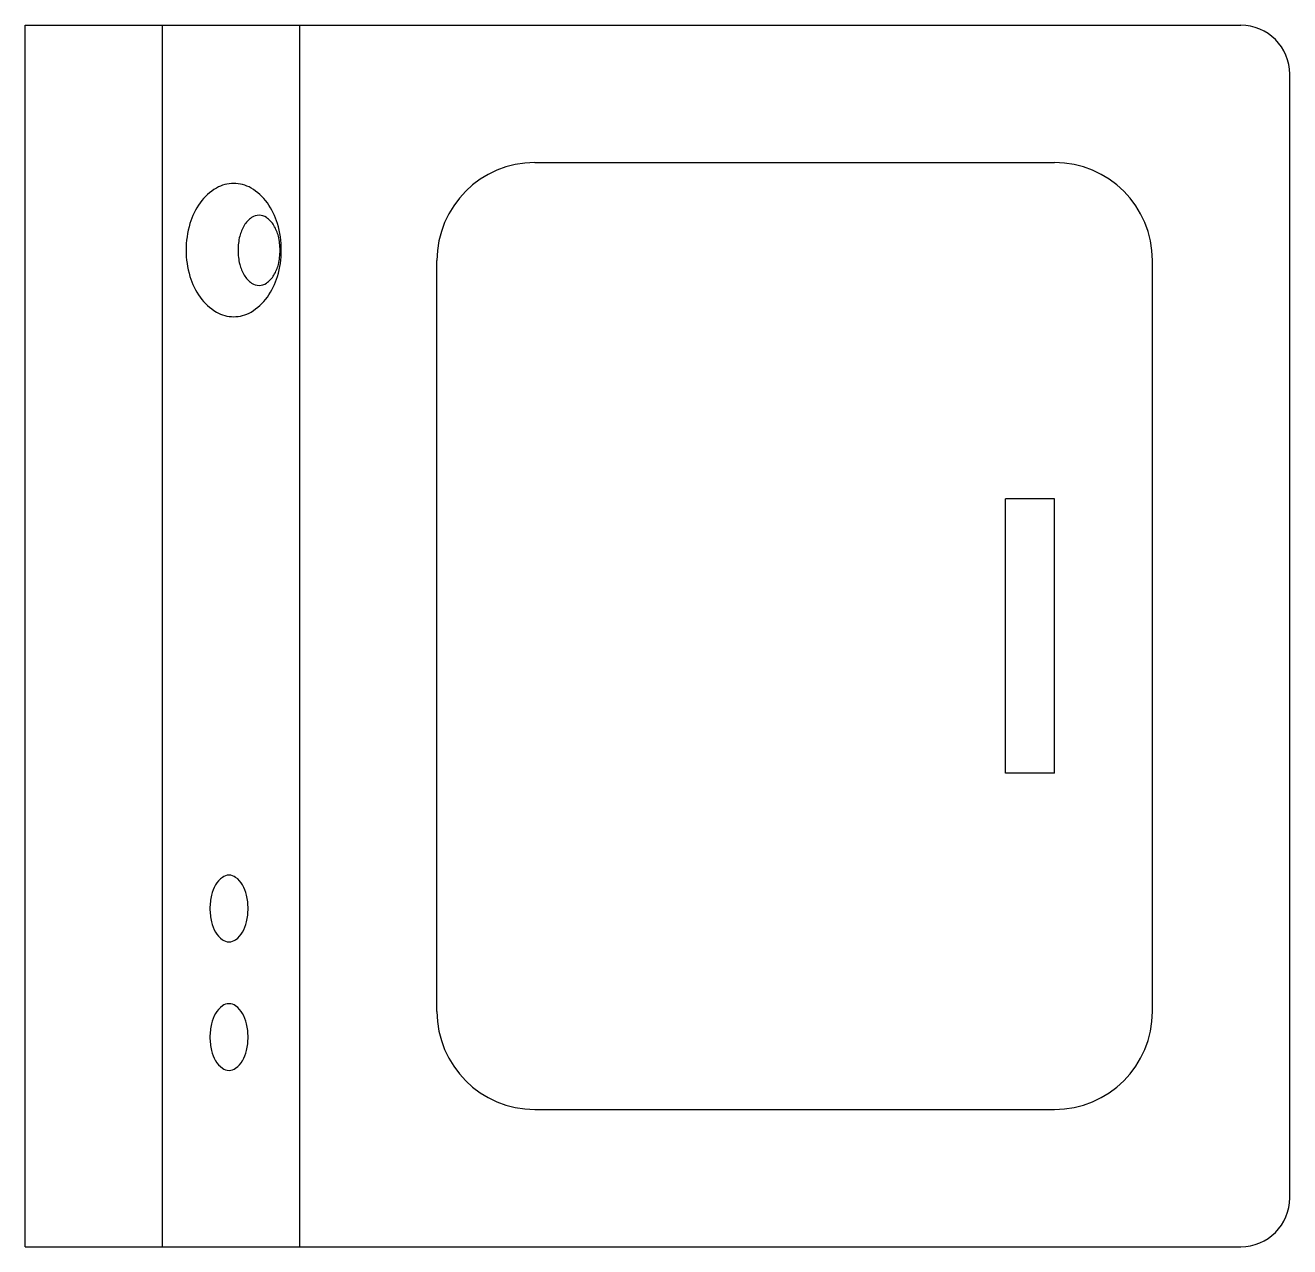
# Model space of a CAD drawing. Header units: millimetres. Extents: x -3046.826 to -3046.181, y 2855 to 2855.623.
import ezdxf

# ---------------------------------------------------------------- set-up
doc = ezdxf.new("R2010")
doc.units = ezdxf.units.MM
doc.header["$LTSCALE"] = 10
doc.layers.add('serviço_lavadoras', color=2, linetype='Continuous')

msp = doc.modelspace()

# ---------------------------------------------------------------- linework, layer by layer
at = {"layer": 'serviço_lavadoras'}
for p, q in [((-3046.8263, 2855.00048), (-3046.8263, 2855.62348)), ((-3046.8263, 2855.62348), (-3046.2063, 2855.62348)), ((-3046.1813, 2855.02548), (-3046.1813, 2855.59848)), ((-3046.8263, 2855.00048), (-3046.2063, 2855.00048))]:
    msp.add_line(p, q, dxfattribs=at)
at = {"layer": 'serviço_lavadoras', "color": 1}
for p, q in [((-3046.7563, 2855.00048), (-3046.7563, 2855.62348)), ((-3046.6863, 2855.00048), (-3046.6863, 2855.62348)), ((-3046.5663, 2855.55348), (-3046.3013, 2855.55348)), ((-3046.6163, 2855.12048), (-3046.6163, 2855.50348)), ((-3046.2513, 2855.12048), (-3046.2513, 2855.50348)), ((-3046.3263, 2855.24198), (-3046.3263, 2855.38198)), ((-3046.3013, 2855.38198), (-3046.3263, 2855.38198)), ((-3046.3013, 2855.24198), (-3046.3013, 2855.38198)), ((-3046.3013, 2855.24198), (-3046.3263, 2855.24198)), ((-3046.5663, 2855.07048), (-3046.3013, 2855.07048))]:
    msp.add_line(p, q, dxfattribs=at)
at = {"layer": 'serviço_lavadoras'}
for centre, start, end in [((-3046.2063, 2855.59848), 0, 90), ((-3046.2063, 2855.02548), 270, 0)]:
    msp.add_arc(centre, 0.025, start, end, dxfattribs=at)
at = {"layer": 'serviço_lavadoras', "color": 1}
for centre, radius, start, end in [((-3046.5663, 2855.50348), 0.05, 90, 180), ((-3046.3013, 2855.50348), 0.05, 0, 90), ((-3046.71543, 2855.51737), 0.02671, 120.1094, 144.46232), ((-3046.71999, 2855.52524), 0.01761, 90, 120.1094), ((-3046.71999, 2855.52524), 0.01761, 59.8906, 90), ((-3046.72456, 2855.51737), 0.02671, 35.53768, 59.8906), ((-3046.70822, 2855.51222), 0.03557, 144.46232, 163.51826), ((-3046.73176, 2855.51222), 0.03557, 16.48174, 35.53768), ((-3046.70335, 2855.51459), 0.01317, 124.61949, 149.03624), ((-3046.70705, 2855.51995), 0.00665, 90, 124.61949), ((-3046.70705, 2855.51995), 0.00665, 55.38051, 90), ((-3046.71076, 2855.51459), 0.01317, 30.96376, 55.38051), ((-3046.69684, 2855.50885), 0.04744, 163.51826, 180), ((-3046.69744, 2855.51104), 0.02007, 149.03624, 166.04315), ((-3046.71667, 2855.51104), 0.02007, 13.95685, 30.96376), ((-3046.74314, 2855.50885), 0.04744, 0, 16.48174), ((-3046.68807, 2855.50871), 0.02972, 166.04315, 180), ((-3046.72604, 2855.50871), 0.02972, 0, 13.95685), ((-3046.69684, 2855.50885), 0.04744, 180, 196.48174), ((-3046.68807, 2855.50871), 0.02972, 180, 193.95685), ((-3046.74314, 2855.50885), 0.04744, 343.51826, 0), ((-3046.72604, 2855.50871), 0.02972, 346.04315, 0), ((-3046.69744, 2855.50638), 0.02007, 193.95685, 210.96376), ((-3046.71667, 2855.50638), 0.02007, 329.03624, 346.04315), ((-3046.70822, 2855.50549), 0.03557, 196.48174, 215.53768), ((-3046.70335, 2855.50284), 0.01317, 210.96376, 235.38051), ((-3046.71076, 2855.50284), 0.01317, 304.61949, 329.03624), ((-3046.73176, 2855.50549), 0.03557, 324.46232, 343.51826), ((-3046.70705, 2855.49747), 0.00665, 235.38051, 270), ((-3046.70705, 2855.49747), 0.00665, 270, 304.61949), ((-3046.71543, 2855.50034), 0.02671, 215.53768, 239.8906), ((-3046.72456, 2855.50034), 0.02671, 300.1094, 324.46232), ((-3046.71999, 2855.49247), 0.01761, 239.8906, 270), ((-3046.71999, 2855.49247), 0.01761, 270, 300.1094), ((-3046.72237, 2855.18421), 0.00577, 90, 125.93737), ((-3046.72237, 2855.18421), 0.00577, 54.06263, 90), ((-3046.71228, 2855.17531), 0.01953, 150.25512, 166.68353), ((-3046.71849, 2855.17886), 0.01238, 125.93737, 150.25512), ((-3046.72625, 2855.17886), 0.01238, 29.74488, 54.06263), ((-3046.73246, 2855.17531), 0.01953, 13.31647, 29.74488), ((-3046.70243, 2855.17298), 0.02966, 166.68353, 180), ((-3046.74231, 2855.17298), 0.02966, 0, 13.31647), ((-3046.70243, 2855.17298), 0.02966, 180, 193.31647), ((-3046.74231, 2855.17298), 0.02966, 346.68353, 0), ((-3046.71228, 2855.17064), 0.01953, 193.31647, 209.74488), ((-3046.73246, 2855.17064), 0.01953, 330.25512, 346.68353), ((-3046.71849, 2855.1671), 0.01238, 209.74488, 234.06263), ((-3046.72237, 2855.16175), 0.00577, 234.06263, 270), ((-3046.72237, 2855.16175), 0.00577, 270, 305.93737), ((-3046.72625, 2855.1671), 0.01238, 305.93737, 330.25512), ((-3046.71228, 2855.10973), 0.01953, 150.25512, 166.68353), ((-3046.71849, 2855.11328), 0.01238, 125.93737, 150.25512), ((-3046.72237, 2855.11863), 0.00577, 90, 125.93737), ((-3046.72237, 2855.11863), 0.00577, 54.06263, 90), ((-3046.72625, 2855.11328), 0.01238, 29.74488, 54.06263), ((-3046.73246, 2855.10973), 0.01953, 13.31647, 29.74488), ((-3046.5663, 2855.12048), 0.05, 180, 270), ((-3046.3013, 2855.12048), 0.05, 270, 0), ((-3046.70243, 2855.1074), 0.02966, 166.68353, 180), ((-3046.74231, 2855.1074), 0.02966, 0, 13.31647), ((-3046.70243, 2855.1074), 0.02966, 180, 193.31647), ((-3046.74231, 2855.1074), 0.02966, 346.68353, 0), ((-3046.71228, 2855.10506), 0.01953, 193.31647, 209.74488), ((-3046.73246, 2855.10506), 0.01953, 330.25512, 346.68353), ((-3046.71849, 2855.10152), 0.01238, 209.74488, 234.06263), ((-3046.72625, 2855.10152), 0.01238, 305.93737, 330.25512), ((-3046.72237, 2855.09617), 0.00577, 234.06263, 270), ((-3046.72237, 2855.09617), 0.00577, 270, 305.93737)]:
    msp.add_arc(centre, radius, start, end, dxfattribs=at)

doc.saveas('drawing.dxf')
